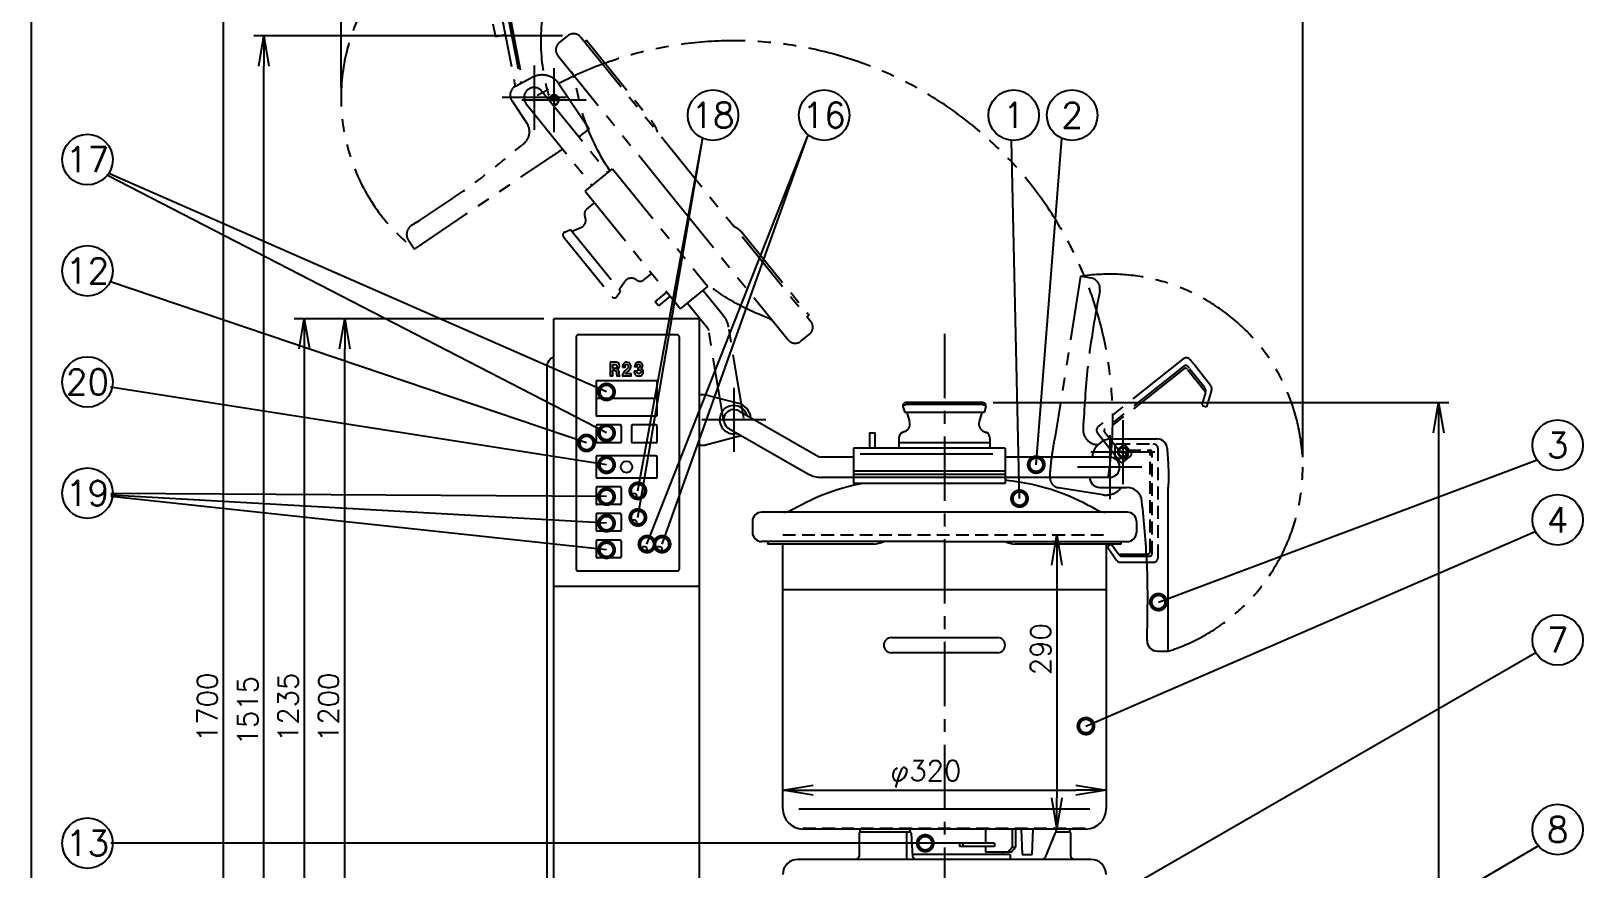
# Model space of a CAD drawing. Extents: x 230 to 4050, y 0 to 2754.
# Drawn here: x 230 to 1766, y 1004 to 1833 of the extents above; entities that cross this region are included whole.
import ezdxf
from ezdxf.enums import TextEntityAlignment as Align

# ---------------------------------------------------------------- set-up
doc = ezdxf.new("R2010")
doc.units = 0
doc.header["$LTSCALE"] = 2
doc.header["$PDMODE"] = 3
for name, pattern in [('CENTER', [50.8, 31.75, -6.35, 6.35, -6.35]), ('HIDDEN', [9.525, 6.35, -3.175]), ('PHANTOM', [63.5, 31.75, -6.35, 6.35, -6.35, 6.35, -6.35])]:
    doc.linetypes.add(name, pattern=pattern)
doc.layers.get('0').update_dxf_attribs({"linetype": 'CONTINUOUS'})
doc.layers.get('DEFPOINTS').update_dxf_attribs({"linetype": 'CONTINUOUS'})
for name, color, linetype in [('DANMEN', 7, 'CONTINUOUS'), ('KIKI-2D2', 7, 'CONTINUOUS'), ('SUNPOU', 7, 'CONTINUOUS'), ('WAKU', 7, 'CONTINUOUS')]:
    doc.layers.add(name, color=color, linetype=linetype)
doc.styles.get("Standard").update_dxf_attribs({"font": 'romans.shx', "bigfont": 'extfont.shx'})
doc.dimstyles.get("Standard").update_dxf_attribs({"dimscale": 10, "dimtxt": 2, "dimasz": 3, "dimexe": 1, "dimexo": 1, "dimgap": 0.6, "dimtad": 3, "dimdec": 0, "dimzin": 0, "dimdsep": 46, "dimtxsty": 'STANDARD', "dimblk1": 'OPEN', "dimblk2": 'OPEN', "dimsah": 1, "dimcen": 1.5, "dimadec": 0, "dimazin": 0, "dimtfac": 1, "dimtdec": 0, "dimtmove": 0, "dimatfit": 0, "dimldrblk": 'DOTSMALL', "dimfxl": 1, "dimtvp": 1, "dimtolj": 1, "dimtzin": 0, "dimarcsym": 0})

# ---------------------------------------------------------------- blocks, each defined once
blk = doc.blocks.new('_OPEN')
at = {"color": 0, "linetype": 'ByBlock'}
for p, q in [((-1, 0.167), (0, 0)), ((0, 0), (-1, -0.167)), ((0, 0), (-1, 0))]:
    blk.add_line(p, q, dxfattribs=at)
blk = doc.blocks.new('*D3')
at = {"layer": 'DEFPOINTS', "color": 0}
for p in [(420.4, 2014.4), (925.4, 2014.4), (739.4, 313.4)]:
    blk.add_point(p, dxfattribs=at)
at = {"layer": 'SUNPOU', "color": 0, "lineweight": -2}
for p, q in [((915.4, 2014.4), (410.4, 2014.4)), ((420.4, 343.4), (420.4, 1984.4)), ((729.4, 313.4), (410.4, 313.4))]:
    blk.add_line(p, q, dxfattribs=at)
at = {"layer": 'SUNPOU', "color": 0, "lineweight": -2, "xscale": 30, "yscale": 30, "zscale": 30}
for p, rotation in [((420.4, 2014.4), 90), ((420.4, 313.4), 270)]:
    blk.add_blockref('_OPEN', p, dxfattribs=dict(at, rotation=rotation))
at = {"layer": 'SUNPOU', "color": 0, "insert": (404.4, 1163.9), "char_height": 20, "attachment_point": 5, "rotation": 90}
blk.add_mtext('\\A1;1700', dxfattribs=at)
blk = doc.blocks.new('_DotSmall')
at = {"color": 0, "linetype": 'ByBlock', "const_width": 0.5}
blk.add_lwpolyline([(-0.0625, 0, 1), (0.0625, 0, 1)], format="xyb", close=True, dxfattribs=at)
blk = doc.blocks.new('*D4')
at = {"layer": 'DEFPOINTS', "color": 0}
for p in [(747.4, 1548.4), (500.4, 313.4), (734.4, 313.4)]:
    blk.add_point(p, dxfattribs=at)
at = {"layer": 'SUNPOU', "color": 0, "lineweight": -2}
for p, q in [((737.4, 1548.4), (490.4, 1548.4)), ((500.4, 1518.4), (500.4, 343.4)), ((724.4, 313.4), (490.4, 313.4))]:
    blk.add_line(p, q, dxfattribs=at)
at = {"layer": 'SUNPOU', "color": 0, "lineweight": -2, "xscale": 30, "yscale": 30, "zscale": 30}
for p, rotation in [((500.4, 1548.4), 90), ((500.4, 313.4), 270)]:
    blk.add_blockref('_OPEN', p, dxfattribs=dict(at, rotation=rotation))
at = {"layer": 'SUNPOU', "color": 0, "insert": (484.4, 1163.9), "char_height": 20, "attachment_point": 5, "rotation": 90}
blk.add_mtext('\\A1;1235', dxfattribs=at)
blk = doc.blocks.new('*D8')
at = {"layer": 'DEFPOINTS', "color": 0}
for p in [(540.4, 1548.4), (747.4, 1548.4), (747.4, 348.4)]:
    blk.add_point(p, dxfattribs=at)
at = {"layer": 'SUNPOU', "color": 0, "lineweight": -2}
for p, q in [((737.4, 1548.4), (530.4, 1548.4)), ((540.4, 378.4), (540.4, 1518.4)), ((737.4, 348.4), (530.4, 348.4))]:
    blk.add_line(p, q, dxfattribs=at)
at = {"layer": 'SUNPOU', "color": 0, "lineweight": -2, "xscale": 30, "yscale": 30, "zscale": 30}
for p, rotation in [((540.4, 1548.4), 90), ((540.4, 348.4), 270)]:
    blk.add_blockref('_OPEN', p, dxfattribs=dict(at, rotation=rotation))
at = {"layer": 'SUNPOU', "color": 0, "insert": (524.4, 1163.9), "char_height": 20, "attachment_point": 5, "rotation": 90}
blk.add_mtext('\\A1;1200', dxfattribs=at)
blk = doc.blocks.new('*D27')
at = {"layer": 'DEFPOINTS', "color": 0}
for p in [(1172, 1465.4), (1436.4, 313.4), (1622.9, 313.4)]:
    blk.add_point(p, dxfattribs=at)
at = {"layer": 'SUNPOU', "color": 0, "lineweight": -2}
for p, q in [((1182, 1465.4), (1632.9, 1465.4)), ((1622.9, 1435.4), (1622.9, 343.4)), ((1446.4, 313.4), (1632.9, 313.4))]:
    blk.add_line(p, q, dxfattribs=at)
at = {"layer": 'SUNPOU', "color": 0, "lineweight": -2, "xscale": 30, "yscale": 30, "zscale": 30}
for p, rotation in [((1622.9, 1465.4), 90), ((1622.9, 313.4), 270)]:
    blk.add_blockref('_OPEN', p, dxfattribs=dict(at, rotation=rotation))
at = {"layer": 'SUNPOU', "color": 0, "insert": (1606.9, 889.4), "char_height": 20, "attachment_point": 5, "rotation": 90}
blk.add_mtext('\\A1;1150', dxfattribs=at)
blk = doc.blocks.new('*D9')
at = {"layer": 'DEFPOINTS', "color": 0}
for p in [(1245.2, 1334.4), (1245.2, 1044.4), (1245.2, 1044.4)]:
    blk.add_point(p, dxfattribs=at)
at = {"layer": 'SUNPOU', "color": 0, "lineweight": -2}
blk.add_line((1245.2, 1304.4), (1245.2, 1074.4), dxfattribs=at)
at = {"layer": 'SUNPOU', "color": 0, "lineweight": -2, "xscale": 30, "yscale": 30, "zscale": 30}
for p, rotation in [((1245.2, 1334.4), 90), ((1245.2, 1044.4), 270)]:
    blk.add_blockref('_OPEN', p, dxfattribs=dict(at, rotation=rotation))
at = {"layer": 'SUNPOU', "color": 0, "insert": (1229.2, 1221.4), "char_height": 20, "attachment_point": 5, "rotation": 90}
blk.add_mtext('\\A1;290', dxfattribs=at)
blk = doc.blocks.new('*D16')
at = {"layer": 'DEFPOINTS', "color": 0}
for p in [(973.9, 1081.8), (1293.9, 1081.8), (1293.9, 1081.8)]:
    blk.add_point(p, dxfattribs=at)
at = {"layer": 'SUNPOU', "color": 0, "lineweight": -2}
blk.add_line((1003.9, 1081.8), (1263.9, 1081.8), dxfattribs=at)
at = {"layer": 'SUNPOU', "color": 0, "lineweight": -2, "xscale": 30, "yscale": 30, "zscale": 30, "rotation": 180}
blk.add_blockref('_OPEN', (973.9, 1081.8), dxfattribs=at)
at = {"layer": 'SUNPOU', "color": 0, "lineweight": -2, "xscale": 30, "yscale": 30, "zscale": 30}
blk.add_blockref('_OPEN', (1293.9, 1081.8), dxfattribs=at)
at = {"layer": 'SUNPOU', "color": 0, "insert": (1115.4, 1097.8), "char_height": 20, "attachment_point": 5}
blk.add_mtext('\\A1;φ320', dxfattribs=at)
blk = doc.blocks.new('*D19')
at = {"layer": 'DEFPOINTS', "color": 0}
for p in [(460.4, 1828.2), (765.8, 1828.2), (739.4, 313.4)]:
    blk.add_point(p, dxfattribs=at)
at = {"layer": 'SUNPOU', "color": 0, "lineweight": -2}
for p, q in [((755.8, 1828.2), (450.4, 1828.2)), ((460.4, 343.4), (460.4, 1798.2)), ((729.4, 313.4), (450.4, 313.4))]:
    blk.add_line(p, q, dxfattribs=at)
at = {"layer": 'SUNPOU', "color": 0, "lineweight": -2, "xscale": 30, "yscale": 30, "zscale": 30}
for p, rotation in [((460.4, 1828.2), 90), ((460.4, 313.4), 270)]:
    blk.add_blockref('_OPEN', p, dxfattribs=dict(at, rotation=rotation))
at = {"layer": 'SUNPOU', "color": 0, "insert": (444.4, 1160.5), "char_height": 20, "attachment_point": 5, "rotation": 90}
blk.add_mtext('\\A1;1515', dxfattribs=at)
blk = doc.blocks.new('*D20')
at = {"layer": 'DEFPOINTS', "color": 0}
for p in [(1488.4, 2046.9), (536.8, 1767.1), (1488.4, 1401.4)]:
    blk.add_point(p, dxfattribs=at)
at = {"layer": 'SUNPOU', "color": 0, "lineweight": -2}
for p, q in [((536.8, 1777.1), (536.8, 2056.9)), ((566.8, 2046.9), (1458.4, 2046.9)), ((1488.4, 1411.4), (1488.4, 2056.9))]:
    blk.add_line(p, q, dxfattribs=at)
at = {"layer": 'SUNPOU', "color": 0, "lineweight": -2, "xscale": 30, "yscale": 30, "zscale": 30, "rotation": 180}
blk.add_blockref('_OPEN', (536.8, 2046.9), dxfattribs=at)
at = {"layer": 'SUNPOU', "color": 0, "lineweight": -2, "xscale": 30, "yscale": 30, "zscale": 30}
blk.add_blockref('_OPEN', (1488.4, 2046.9), dxfattribs=at)
at = {"layer": 'SUNPOU', "color": 0, "insert": (1012.6, 2062.9), "char_height": 20, "attachment_point": 5}
blk.add_mtext('\\A1;955', dxfattribs=at)

msp = doc.modelspace()

# ---------------------------------------------------------------- linework, layer by layer
at = {"color": 2}
for p, q in [((891.4, 1548.4), (747.4, 1548.4)), ((747.4, 348.4), (747.4, 1548.4)), ((891.4, 348.4), (891.4, 1548.4)), ((769.4, 1530.4), (769.4, 1300.7)), ((869.4, 1532.4), (771.4, 1532.4)), ((871.4, 1530.4), (871.4, 1300.7)), ((740.4, 1500.5), (740.4, 485.4)), ((849.4, 1487), (789.2, 1487)), ((789.2, 1487), (789.2, 1452)), ((849.4, 1487), (849.4, 1452)), ((849.4, 1469.5), (789.2, 1469.5)), ((891.4, 1473.4), (896.4, 1473.4)), ((896.4, 1473.4), (929.6, 1464.9)), ((849.4, 1452), (789.2, 1452)), ((930.3, 1457.1), (1009.4, 1412.1)), ((789.2, 1442.2), (789.2, 1426.7)), ((813.3, 1443.2), (790.2, 1443.2)), ((814, 1442.2), (814, 1426.7)), ((824.3, 1442.2), (824.3, 1426.7)), ((848.4, 1443.2), (825.3, 1443.2)), ((849.4, 1442.2), (849.4, 1426.7)), ((896.4, 1423.4), (929.6, 1432)), ((920.4, 1439.7), (999.5, 1394.7)), ((1299.9, 1429.4), (1344.2, 1429.4)), ((813, 1425.7), (790.2, 1425.7)), ((848.4, 1425.7), (825.3, 1425.7)), ((891.4, 1423.4), (896.4, 1423.4)), ((1193.9, 1420.4), (1043.9, 1420.4)), ((1043.9, 1420.4), (1043.9, 1385.4)), ((1181.8, 1414.4), (1050.5, 1414.4)), ((1193.9, 1420.4), (1193.9, 1385.4)), ((1306.1, 1416.7), (1314.4, 1415.2)), ((1306.3, 1417.7), (1314.6, 1416.2)), ((789.2, 1411.7), (789.2, 1391.7)), ((848.4, 1412.7), (790.2, 1412.7)), ((849.4, 1411.7), (849.4, 1391.7)), ((1043.9, 1411.4), (1011.9, 1411.4)), ((1297.4, 1411.4), (1193.9, 1411.4)), ((1280, 1411.7), (1280, 1411.4)), ((848.4, 1390.7), (790.2, 1390.7)), ((1043.9, 1391.4), (1011.9, 1391.4)), ((1193.9, 1397.4), (1043.9, 1397.4)), ((1193.9, 1394.1), (1043.9, 1394.1)), ((1193.9, 1391.4), (1043.9, 1391.4)), ((1193.9, 1385.4), (1043.9, 1385.4)), ((1297.4, 1391.4), (1193.9, 1391.4)), ((789.2, 1380.9), (789.2, 1365.4)), ((813, 1381.9), (790.2, 1381.9)), ((814, 1380.9), (814, 1365.4)), ((1287.5, 1381.4), (1314.4, 1381.4)), ((1355.4, 1219.4), (1355.4, 1381.4)), ((789.2, 1354.6), (789.2, 1339.1)), ((813, 1364.4), (790.2, 1364.4)), ((813, 1355.6), (790.2, 1355.6)), ((814, 1354.6), (814, 1339.1)), ((1133.9, 1356.9), (952.9, 1356.9)), ((1314.9, 1356.9), (1133.9, 1356.9)), ((813, 1338.1), (790.2, 1338.1)), ((943.9, 1347.9), (943.9, 1336.9)), ((1323.9, 1347.9), (1323.9, 1336.9)), ((789.2, 1328.3), (789.2, 1312.8)), ((813, 1329.3), (790.2, 1329.3)), ((814, 1328.3), (814, 1312.8)), ((1133.9, 1327.9), (952.9, 1327.9)), ((1063.9, 1325.4), (958.9, 1325.4)), ((973.9, 1063.4), (973.9, 1325.4)), ((1133.9, 1327.9), (1314.9, 1327.9)), ((1308.9, 1325.4), (1203.9, 1325.4)), ((1293.9, 1325.4), (1293.9, 1063.4)), ((1298.9, 1325.4), (1294.8, 1322.6)), ((1303.9, 1309.6), (1294.8, 1322.6)), ((1305.8, 1315.6), (1298.9, 1325.4)), ((813, 1311.8), (790.2, 1311.8)), ((1305.9, 1315.4), (1333.8, 1315.4)), ((1308, 1307.4), (1334.3, 1307.4)), ((1309.9, 1313.4), (1334, 1313.4)), ((869.4, 1298.7), (771.4, 1298.7)), ((891.4, 1283.4), (747.4, 1283.4)), ((973.9, 1280.4), (1293.9, 1280.4)), ((1081.4, 1232.9), (1186.4, 1232.9)), ((1186.4, 1217.9), (1081.4, 1217.9)), ((1344.9, 1219.4), (1355.4, 1219.4)), ((989.9, 1063.4), (1277.9, 1063.4)), ((1273.9, 1043.4), (993.9, 1043.4)), ((1049.4, 1039.4), (1049.4, 1016.4)), ((1050.4, 1040.4), (1050.4, 1043.4)), ((1099.9, 1040.4), (1050.4, 1040.4)), ((1096.3, 1039.6), (1096.3, 1013.4)), ((1099.9, 1040.4), (1099.9, 1043.4)), ((1100.8, 1039.5), (1102.4, 1016.3)), ((1183.4, 1029.4), (1101.5, 1029.4)), ((1148.7, 1029.4), (1148.7, 1026.2)), ((1152, 1029.4), (1152, 1026.2)), ((1174.5, 1043.4), (1174.5, 1029.4)), ((1183.4, 1029.4), (1183.4, 1026.2)), ((1201, 1043.4), (1201, 1025.4)), ((1204.2, 1043.4), (1204.2, 1025.4)), ((1209.8, 1043.4), (1210.8, 1018.4)), ((1220.8, 1018.4), (1221.8, 1043.4)), ((1243.6, 1039.8), (1233.7, 1015.7)), ((1244.5, 1040.4), (1244.5, 1043.4)), ((1257.9, 1040.4), (1244.5, 1040.4)), ((1257.9, 1040.4), (1257.9, 1043.4)), ((1258.9, 1016.4), (1258.9, 1039.4)), ((1047.4, 1014.4), (1047.4, 1013.4)), ((1198.9, 1018.4), (1102.3, 1018.4)), ((1104.4, 1014.4), (1104.4, 1013.4)), ((1183.4, 1026.2), (1148.7, 1026.2)), ((1174.5, 1026.2), (1174.5, 1020.4)), ((1199.9, 1020.4), (1174.5, 1020.4)), ((1191.4, 1020.4), (1191.4, 1018.4)), ((1196.7, 1020.4), (1201, 1025.4)), ((1198.9, 1018.4), (1198.9, 1013.4)), ((1199.9, 1020.4), (1204.2, 1025.4)), ((1201, 1025.4), (1204.2, 1025.4)), ((1210.8, 1018.4), (1220.8, 1018.4)), ((1231.9, 1013.4), (1231.9, 1014.4)), ((1260.9, 1014.4), (1260.9, 1013.4)), ((1278.9, 1013.4), (988.9, 1013.4))]:
    msp.add_line(p, q, dxfattribs=at)
at = {"color": 2, "linetype": 'Continuous'}
for p, q in [((1092.8, 1461.6), (1094.7, 1455.4)), ((1172, 1465.4), (1095.7, 1465.4)), ((1174.9, 1461.6), (1173.1, 1455.4)), ((1173.1, 1455.4), (1094.7, 1455.4)), ((1096.8, 1455.4), (1099.4, 1446.5)), ((1171, 1455.4), (1168.3, 1446.5)), ((1088.9, 1430.4), (1088.9, 1428.9)), ((1088.9, 1428.9), (1088.9, 1425.9)), ((1094.7, 1436.7), (1092.7, 1435.9)), ((1173, 1436.7), (1175.1, 1435.9)), ((1178.9, 1430.4), (1178.9, 1428.9)), ((1178.9, 1428.9), (1178.9, 1425.9)), ((1178.9, 1425.4), (1088.8, 1425.4)), ((1088.8, 1425.4), (1088.8, 1420.4)), ((1178.9, 1425.4), (1178.9, 1420.4))]:
    msp.add_line(p, q, dxfattribs=at)
at = {"color": 2}
for centre, radius in [((1310.4, 1416.4), 5), ((1310.4, 1416.4), 4.25), ((819.3, 1401.7), 5.68), ((826.8, 1373.2), 2.5), ((826.8, 1346.9), 2.5), ((836.8, 1320.6), 2.5), ((851.8, 1320.6), 2.5)]:
    msp.add_circle(centre, radius, dxfattribs=at)
for centre, radius, start, end in [((771.4, 1530.4), 2, 90, 180), ((869.4, 1530.4), 2, 0, 90), ((750.9, 1500.5), 10.5, 109.4712, 180), ((925.4, 1448.4), 14, 15.9323, 284.7629), ((925.4, 1448.4), 17, 6.3795, 75.5957), ((925.4, 1448.4), 10, 60.3476, 240.3476), ((790.2, 1442.2), 1, 90, 180), ((813, 1442.2), 1, 0, 90), ((825.3, 1442.2), 1, 90, 180), ((848.4, 1442.2), 1, 0, 90), ((925.4, 1448.4), 17, 284.4043, 294.3157), ((1299.9, 1409.4), 20, 90, 173.5908), ((1344.2, 1419.4), 10, 4.895, 90), ((790.2, 1426.7), 1, 180, 270), ((813, 1426.7), 1, 270, 0), ((825.3, 1426.7), 1, 180, 270), ((848.4, 1426.7), 1, 270, 0), ((1310.4, 1416.4), 1, 200, 320), ((1310.4, 1416.4), 1, 20, 140), ((790.2, 1411.7), 1, 90, 180), ((848.4, 1411.7), 1, 0, 90), ((1011.9, 1416.4), 5, 240.3476, 270), ((1297.4, 1401.4), 10, 270, 90), ((790.2, 1391.7), 1, 180, 270), ((848.4, 1391.7), 1, 270, 0), ((1011.9, 1416.4), 25, 240.3476, 270), ((1287.5, 1391.2), 9.75, 178.5307, 270), ((790.2, 1380.9), 1, 90, 180), ((813, 1380.9), 1, 0, 90), ((1314.4, 1366.4), 15, 4.6585, 90), ((790.2, 1365.4), 1, 180, 270), ((790.2, 1354.6), 1, 90, 180), ((813, 1365.4), 1, 270, 0), ((813, 1354.6), 1, 0, 90), ((952.9, 1347.9), 9, 90, 180), ((974.7, 1373.4), 16.4, 270.5715, 290.5735), ((1293, 1373.4), 16.4, 249.4265, 269.4285), ((1314.9, 1347.9), 9, 0, 90), ((790.2, 1339.1), 1, 180, 270), ((813, 1339.1), 1, 270, 0), ((952.9, 1336.9), 9, 180, 270), ((1314.9, 1336.9), 9, 270, 0), ((790.2, 1328.3), 1, 90, 180), ((813, 1328.3), 1, 0, 90), ((966.4, 1325.4), 7.5, 160.5288, 180), ((1061.6, 1355.6), 30.3, 274.2308, 293.8417), ((1206.1, 1355.6), 30.3, 246.1583, 265.7692), ((1301.4, 1325.4), 7.5, 0, 19.4712), ((790.2, 1312.8), 1, 180, 270), ((813, 1312.8), 1, 270, 0), ((1308, 1312.4), 5, 215, 270), ((1309.9, 1318.4), 5, 215, 270), ((771.4, 1300.7), 2, 180, 270), ((869.4, 1300.7), 2, 270, 0), ((1081.4, 1225.4), 7.5, 90, 270), ((1186.4, 1225.4), 7.5, 270, 90), ((1344.9, 1229.9), 10.5, 180, 270), ((993.9, 1063.4), 20, 180, 270), ((1273.9, 1063.4), 20, 270, 0), ((1050.4, 1039.4), 1, 90, 180), ((1099.9, 1039.4), 1, 3.8236, 90), ((1244.5, 1039.4), 1, 90, 157.7095), ((1257.9, 1039.4), 1, 0, 90), ((1047.4, 1016.4), 2, 270, 0), ((1104.4, 1016.4), 2, 183.8236, 270), ((1231.9, 1016.4), 2, 270, 337.7095), ((1260.9, 1016.4), 2, 180, 270), ((988.9, 998.4), 15, 90, 180), ((1278.9, 998.4), 15, 0, 90)]:
    msp.add_arc(centre, radius, start, end, dxfattribs=at)
at = {"color": 2, "linetype": 'Continuous'}
for centre, radius, start, end in [((1095.7, 1462.4), 3, 90, 196.652), ((1172, 1462.4), 3, 343.348, 90), ((1091.8, 1444.2), 8, 291.5228, 16.652), ((1176, 1444.2), 8, 163.348, 248.4772), ((1094.9, 1430.4), 6, 111.5228, 180), ((1089.4, 1428.9), 0.5, 90, 180), ((1172.9, 1430.4), 6, 0, 68.4772), ((1178.4, 1428.9), 0.5, 0, 90), ((1089.4, 1425.9), 0.5, 180, 270), ((1178.4, 1425.9), 0.5, 270, 0)]:
    msp.add_arc(centre, radius, start, end, dxfattribs=at)
at = {"color": 2}
for points, knots in [([(803.1, 1505.3), (803.1, 1505.3), (808.4, 1505.3), (808.4, 1505.3), (809.6, 1505.3), (810.5, 1504.9), (811.2, 1504.3), (811.9, 1503.7), (812.2, 1502.9), (812.2, 1501.8), (812.2, 1500.7), (812.1, 1499.9), (811.7, 1499.4), (811.4, 1498.8), (810.9, 1498.4), (810.1, 1498.1), (810.6, 1498), (811, 1497.8), (811.3, 1497.4), (811.6, 1497.1), (811.8, 1496.6), (811.9, 1496), (811.9, 1496), (812, 1494.2), (812, 1494.2), (812, 1493.8), (812.1, 1493.3), (812.2, 1492.9), (812.3, 1492.4), (812.4, 1492), (812.5, 1491.7), (812.5, 1491.7), (809.8, 1491.7), (809.8, 1491.7), (809.6, 1492.1), (809.5, 1492.7), (809.5, 1493.6), (809.4, 1494.5), (809.4, 1495), (809.4, 1495.2), (809.3, 1496), (809.1, 1496.6), (808.7, 1496.9), (808.4, 1497.1), (807.9, 1497.3), (807.3, 1497.3), (807.3, 1497.3), (805.7, 1497.3), (805.7, 1497.3), (805.7, 1497.3), (805.7, 1491.7), (805.7, 1491.7), (805.7, 1491.7), (803.1, 1491.7), (803.1, 1491.7), (803.1, 1491.7), (803.1, 1505.3), (803.1, 1505.3)], [0, 0, 0, 0, 1, 1, 1, 2, 2, 2, 3, 3, 3, 4, 4, 4, 5, 5, 5, 6, 6, 6, 7, 7, 7, 8, 8, 8, 9, 9, 9, 10, 10, 10, 11, 11, 11, 12, 12, 12, 13, 13, 13, 14, 14, 14, 15, 15, 15, 16, 16, 16, 17, 17, 17, 18, 18, 18, 19, 19, 19, 19]), ([(815.3, 1500.5), (815.3, 1502), (815.7, 1503.2), (816.5, 1504.1), (817.3, 1505), (818.3, 1505.4), (819.6, 1505.4), (820.5, 1505.4), (821.4, 1505.1), (822.1, 1504.6), (822.8, 1504), (823.2, 1503.1), (823.4, 1502.1), (823.7, 1501.1), (823.6, 1500.2), (823.3, 1499.2), (822.9, 1498.3), (822.4, 1497.5), (821.6, 1497), (821.6, 1497), (819.8, 1495.6), (819.8, 1495.6), (819.5, 1495.3), (819.2, 1495), (818.9, 1494.8), (818.7, 1494.5), (818.5, 1494.2), (818.3, 1493.9), (818.3, 1493.9), (823.8, 1493.9), (823.8, 1493.9), (823.8, 1493.9), (823.8, 1491.7), (823.8, 1491.7), (823.8, 1491.7), (815.3, 1491.7), (815.3, 1491.7), (815.2, 1492.7), (815.4, 1493.7), (815.9, 1494.6), (816.4, 1495.5), (817, 1496.2), (817.8, 1496.9), (817.8, 1496.9), (819.6, 1498.5), (819.6, 1498.5), (820.1, 1498.9), (820.5, 1499.4), (820.8, 1499.9), (821, 1500.5), (821.1, 1501), (820.9, 1501.7), (820.8, 1502.3), (820.5, 1502.8), (820.1, 1503), (819.7, 1503.3), (819.3, 1503.3), (818.9, 1503), (818.5, 1502.8), (818.2, 1502.4), (818, 1502), (817.9, 1501.5), (817.8, 1501), (817.8, 1500.5), (817.8, 1500.5), (815.3, 1500.5), (815.3, 1500.5)], [0, 0, 0, 0, 1, 1, 1, 2, 2, 2, 3, 3, 3, 4, 4, 4, 5, 5, 5, 6, 6, 6, 7, 7, 7, 8, 8, 8, 9, 9, 9, 10, 10, 10, 11, 11, 11, 12, 12, 12, 13, 13, 13, 14, 14, 14, 15, 15, 15, 16, 16, 16, 17, 17, 17, 18, 18, 18, 19, 19, 19, 20, 20, 20, 21, 21, 21, 22, 22, 22, 22]), ([(826.9, 1496.4), (826.9, 1496.4), (829.5, 1496.4), (829.5, 1496.4), (829.5, 1495.8), (829.6, 1495.3), (829.8, 1494.9), (830, 1494.5), (830.3, 1494.2), (830.7, 1494), (831.4, 1493.7), (832, 1493.7), (832.5, 1494.1), (833.1, 1494.5), (833.3, 1495), (833.3, 1495.8), (833.3, 1496.6), (833.1, 1497.1), (832.7, 1497.4), (832.2, 1497.6), (831.5, 1497.8), (830.6, 1497.8), (830.6, 1497.8), (830.6, 1499.7), (830.6, 1499.7), (831.1, 1499.7), (831.5, 1499.8), (831.9, 1499.9), (832.2, 1500), (832.4, 1500.3), (832.6, 1500.6), (832.9, 1501.3), (832.9, 1502), (832.6, 1502.5), (832.4, 1503.1), (832, 1503.4), (831.4, 1503.4), (830.9, 1503.4), (830.5, 1503.2), (830.2, 1502.7), (829.9, 1502.3), (829.7, 1501.7), (829.6, 1501), (829.6, 1501), (827.3, 1501), (827.3, 1501), (827.4, 1502.5), (827.8, 1503.6), (828.5, 1504.3), (829.3, 1505), (830.3, 1505.4), (831.5, 1505.4), (832.6, 1505.4), (833.5, 1505.1), (834.2, 1504.4), (834.9, 1503.7), (835.3, 1502.8), (835.3, 1501.8), (835.3, 1501.2), (835.2, 1500.6), (834.9, 1500.1), (834.6, 1499.6), (834.3, 1499.2), (833.8, 1498.9), (834.4, 1498.8), (834.9, 1498.4), (835.3, 1497.9), (835.7, 1497.3), (835.9, 1496.6), (835.9, 1495.8), (835.9, 1494.7), (835.5, 1493.8), (834.7, 1492.9), (833.9, 1492), (832.9, 1491.6), (831.5, 1491.6), (830.2, 1491.6), (829.1, 1492), (828.2, 1492.9), (827.4, 1493.7), (826.9, 1494.9), (826.9, 1496.4)], [0, 0, 0, 0, 1, 1, 1, 2, 2, 2, 3, 3, 3, 4, 4, 4, 5, 5, 5, 6, 6, 6, 7, 7, 7, 8, 8, 8, 9, 9, 9, 10, 10, 10, 11, 11, 11, 12, 12, 12, 13, 13, 13, 14, 14, 14, 15, 15, 15, 16, 16, 16, 17, 17, 17, 18, 18, 18, 19, 19, 19, 20, 20, 20, 21, 21, 21, 22, 22, 22, 23, 23, 23, 24, 24, 24, 25, 25, 25, 26, 26, 26, 27, 27, 27, 27]), ([(805.7, 1499.2), (805.7, 1499.2), (808.1, 1499.2), (808.1, 1499.2), (808.6, 1499.2), (809, 1499.4), (809.3, 1499.8), (809.6, 1500.2), (809.7, 1500.6), (809.7, 1501.2), (809.7, 1501.7), (809.6, 1502.1), (809.3, 1502.5), (809, 1502.9), (808.6, 1503.1), (808.1, 1503.1), (808.1, 1503.1), (805.7, 1503.1), (805.7, 1503.1), (805.7, 1503.1), (805.7, 1499.2), (805.7, 1499.2)], [0, 0, 0, 0, 1, 1, 1, 2, 2, 2, 3, 3, 3, 4, 4, 4, 5, 5, 5, 6, 6, 6, 7, 7, 7, 7]), ([(1354.2, 1420.3), (1354.7, 1414), (1355.7, 1401.1), (1355.5, 1388.1), (1355.4, 1381.4)], [9.176106, 9.176106, 9.176106, 9.176106, 28.071338, 48.071338, 48.071338, 48.071338, 48.071338]), ([(980.5, 1358), (991.5, 1363.9), (1014.2, 1376.1), (1038.6, 1382.9), (1051.5, 1385.4)], [0, 0, 0, 0, 37.20215, 76.862035, 76.862035, 76.862035, 76.862035]), ([(1193.9, 1388.8), (1214.6, 1386.5), (1246.9, 1379.7), (1276.2, 1363.9), (1287.2, 1358)], [217.377968, 217.377968, 217.377968, 217.377968, 279.59852, 316.800671, 316.800671, 316.800671, 316.800671]), ([(1334.4, 1229.9), (1334.9, 1255.2), (1335.5, 1281.1), (1334.3, 1306.9), (1334.3, 1307.4)], [0, 0, 0, 0, 75.75, 77.503291, 77.503291, 77.503291, 77.503291])]:
    msp.add_open_spline(points, degree=3, knots=knots, dxfattribs=at)
msp.add_open_spline([(1334.3, 1307.4), (1333.3, 1327.5), (1331.3, 1347.6), (1329.3, 1367.7)], degree=3, dxfattribs=at)
at = {"layer": 'DANMEN', "color": 4, "linetype": 'PHANTOM'}
for p, q in [((693.3, 1860.1), (709.2, 1778.2)), ((699.8, 1857.8), (714.8, 1781.1)), ((702.1, 1856.8), (716.6, 1782)), ((687, 1840.1), (689.5, 1827.3)), ((699.3, 1829.2), (689.5, 1827.3)), ((752.7, 1821.4), (761.2, 1828.3)), ((773.9, 1827), (1001.7, 1545.6)), ((779.6, 1823.9), (845.7, 1742.3)), ((727.8, 1798.8), (727.8, 1735.4)), ((751.4, 1808.7), (865.3, 1668.1)), ((726.6, 1787.2), (709.3, 1778.2)), ((747.5, 1796.4), (747.5, 1733)), ((759.5, 1767.1), (696.1, 1767.1)), ((735.6, 1773.4), (800.7, 1693)), ((752.4, 1780.7), (782.3, 1736.3)), ((705.7, 1764.1), (720.7, 1741.8)), ((779.2, 1764.7), (715.8, 1764.7)), ((720, 1760.8), (785.1, 1680.4)), ((751.7, 1765.3), (743.3, 1765.1)), ((751.7, 1764.3), (743.3, 1764.1)), ((609.3, 1617.3), (743.6, 1707.8)), ((778.2, 1674.7), (805.4, 1696.7)), ((805.4, 1696.7), (899.8, 1580.2)), ((778.2, 1674.7), (872.6, 1558.1)), ((779.9, 1656.8), (787.5, 1663.1)), ((865.3, 1668.1), (979.2, 1527.4)), ((778.6, 1648.3), (777.9, 1650.4)), ((756.9, 1629.4), (805, 1570.1)), ((758.1, 1634.1), (764, 1636.5)), ((764, 1636.5), (813.4, 1575.6)), ((765.4, 1634.9), (774, 1638.5)), ((933.8, 1633.5), (999.9, 1551.9)), ((603.5, 1626), (609.3, 1617.3)), ((812.1, 1577.2), (817.3, 1584.9)), ((827.9, 1587.4), (829.8, 1586.3)), ((836.5, 1586.9), (844.3, 1593.1)), ((1268.6, 1590.3), (1243.2, 1430.3)), ((1278.9, 1588.6), (1268.6, 1590.3)), ((809.8, 1570.3), (813.4, 1575.6)), ((872.6, 1558.1), (899.8, 1580.2)), ((895.1, 1576.4), (915.2, 1551.6)), ((879.5, 1563.8), (899.7, 1539)), ((915.5, 1446.8), (900.7, 1536.6)), ((935.2, 1450.1), (920.4, 1539.9)), ((991.8, 1526.1), (1000.4, 1533)), ((1370.1, 1508.5), (1286.3, 1442)), ((1380.6, 1503.3), (1377.1, 1507.7)), ((1371.1, 1501.6), (1292.7, 1439.5)), ((1370.8, 1498.8), (1294, 1437.9)), ((1376.1, 1499.3), (1374.6, 1501.2)), ((1392.3, 1475.7), (1374.9, 1497.6)), ((1391.4, 1480), (1376.4, 1498.9)), ((1397.3, 1482.3), (1380.9, 1502.9)), ((1392.3, 1475.5), (1388.5, 1462.8)), ((1398.1, 1477.7), (1393.2, 1461.1)), ((1388.8, 1462.4), (1393.2, 1461.1)), ((1307.5, 1407.2), (1285.5, 1435)), ((1305.7, 1419.1), (1292.3, 1436)), ((1285.7, 1423.5), (1283.7, 1423.8)), ((1305.7, 1419.1), (1310, 1422.5)), ((1318.5, 1415.9), (1313.5, 1422.1)), ((1311, 1406.7), (1318.1, 1412.3)), ((1290.5, 1374.2), (1246.7, 1381.1))]:
    msp.add_line(p, q, dxfattribs=at)
at = {"layer": 'DANMEN', "color": 2, "linetype": 'CENTER'}
for p, q in [((1133.9, 1533.3), (1133.9, 503.5)), ((925.4, 1480.1), (925.4, 1416.7)), ((957.1, 1448.4), (893.7, 1448.4)), ((1310.4, 1448.1), (1310.4, 1384.7)), ((1297.4, 1433.1), (1297.4, 1369.7)), ((1342.1, 1416.4), (1278.7, 1416.4)), ((1329.1, 1401.4), (1265.7, 1401.4))]:
    msp.add_line(p, q, dxfattribs=at)
at = {"layer": 'DANMEN', "color": 2, "linetype": 'HIDDEN'}
for p, q in [((1302.4, 1421.9), (1302.4, 1412.9)), ((1304.9, 1424.4), (1340.4, 1424.4)), ((1315.4, 1418.4), (1336.9, 1418.4)), ((1315.4, 1418.4), (1315.4, 1412.9)), ((1337.4, 1317.9), (1337.4, 1415.9)), ((1339.4, 1315.9), (1339.4, 1415.9)), ((1345.4, 1312.4), (1345.4, 1419.4)), ((1304.9, 1410.4), (1312.9, 1410.4)), ((973.9, 1334.4), (1293.9, 1334.4)), ((1334.4, 1315.4), (1334.9, 1315.4)), ((1334.5, 1313.4), (1336.9, 1313.4)), ((1334.8, 1307.4), (1340.4, 1307.4)), ((993.9, 1044.4), (1273.9, 1044.4))]:
    msp.add_line(p, q, dxfattribs=at)
at = {"layer": 'DANMEN', "color": 4, "linetype": 'PHANTOM'}
msp.add_lwpolyline([(862.5, 1570.6), (850.8, 1561.1), (847.7, 1565), (859.3, 1574.5)], dxfattribs=at)
for centre, radius, start, end in [((925.4, 1823.4), 191, 17.4687, 199.8769), ((727.8, 1767.1), 191, 49.2678, 231.6761), ((766.9, 1821.3), 9, 39, 129), ((925.4, 1448.4), 375, 351.2561, 123.337), ((758.3, 1814.4), 9, 129, 219), ((784.3, 1818), 7.5, 129, 148.4712), ((735.8, 1769.5), 20, 34, 117.5908), ((753.3, 1783.3), 15, 12.7514, 39), ((752.3, 1781.4), 16.4, 18.4265, 38.4285), ((713.8, 1769.6), 9.75, 117.5908, 214), ((727.8, 1767.1), 10, 39, 219), ((747.5, 1764.7), 5, 259.361, 178.639), ((747.5, 1764.7), 4.25, 245.3052, 192.6948), ((747.5, 1764.7), 1, 31, 151), ((747.5, 1764.7), 1, 211, 331), ((708.3, 1733.4), 15, 308.6585, 34), ((820.8, 1725), 30.3, 15.1583, 34.7692), ((771, 1645.9), 8, 292.348, 17.4772), ((783.7, 1652.2), 6, 129, 197.4772), ((612.2, 1631.8), 10.5, 124, 214), ((759.3, 1631.3), 3, 112.3472, 218.9992), ((911.7, 1612.7), 30.3, 43.2308, 62.8417), ((823.9, 1580.4), 8, 60.5228, 145.652), ((832.7, 1591.5), 6, 240.5228, 309), ((1297.4, 1401.4), 191, 287.6761, 98.675), ((1277.3, 1578.3), 10.5, 350.9989, 80.9989), ((807.3, 1572), 3, 218.9992, 325.6512), ((895.8, 1535.8), 25, 9.3476, 39), ((995.2, 1557.7), 7.5, 289.5288, 309), ((895.8, 1535.8), 5, 9.3476, 39), ((952.6, 1534), 16.4, 39.5715, 59.5735), ((994.7, 1540), 9, 309, 39), ((986.2, 1533.1), 9, 219, 309), ((1373.2, 1504.6), 5, 38.4059, 128.4059), ((1372.3, 1496.8), 2.5, 38.4059, 128.4059), ((1372.7, 1499.6), 2.5, 38.4059, 128.4059), ((1387.5, 1476.9), 5, 343.4059, 38.4059), ((1393.4, 1479.2), 5, 343.4059, 38.4059), ((1286, 1438.7), 15, 175.6574, 260.9989), ((1289.4, 1438.1), 5, 128.4059, 218.4059), ((1294.3, 1437.5), 2.5, 128.4059, 218.4059), ((1311.6, 1420.6), 2.5, 38.4059, 128.4059), ((1316.5, 1414.3), 2.5, 308.4059, 38.4059), ((1309.5, 1408.7), 2.5, 218.4059, 308.4059), ((1248.3, 1391), 10, 175.8938, 260.9989), ((1293.6, 1393.9), 20, 260.9989, 321.3558)]:
    msp.add_arc(centre, radius, start, end, dxfattribs=at)
at = {"layer": 'DANMEN', "color": 2, "linetype": 'HIDDEN'}
for centre, radius, start, end in [((1304.9, 1421.9), 2.5, 90, 180), ((1304.9, 1412.9), 2.5, 180, 270), ((1312.9, 1412.9), 2.5, 270, 0), ((1336.9, 1415.9), 2.5, 0, 90), ((1340.4, 1419.4), 5, 0, 90), ((1334.9, 1317.9), 2.5, 270, 0), ((1336.9, 1315.9), 2.5, 270, 0), ((1340.4, 1312.4), 5, 270, 0)]:
    msp.add_arc(centre, radius, start, end, dxfattribs=at)
at = {"layer": 'DANMEN', "color": 4, "linetype": 'PHANTOM'}
for points, knots in [([(802.7, 1694.6), (791.5, 1712.2), (776.5, 1741.6), (770.3, 1774.3), (767.9, 1786.6)], [217.377968, 217.377968, 217.377968, 217.377968, 279.59852, 316.800671, 316.800671, 316.800671, 316.800671]), ([(606.3, 1640.5), (627.6, 1654.2), (666.3, 1679.1), (701.7, 1708.5), (717.6, 1721.7)], [0, 0, 0, 0, 75.75, 137.923648, 137.923648, 137.923648, 137.923648]), ([(961, 1548.2), (949.5, 1553), (925.7, 1563), (905, 1577.7), (894.9, 1586.1)], [0, 0, 0, 0, 37.20215, 76.862035, 76.862035, 76.862035, 76.862035]), ([(1287.7, 1576.6), (1283.1, 1551.7), (1278.5, 1526.3), (1275.7, 1500.6), (1275.6, 1500.1)], [0, 0, 0, 0, 75.75, 77.503291, 77.503291, 77.503291, 77.503291]), ([(1238.3, 1391.7), (1238.7, 1398), (1239.8, 1410.9), (1242.1, 1423.7), (1243.2, 1430.3)], [9.176106, 9.176106, 9.176106, 9.176106, 28.071338, 48.071338, 48.071338, 48.071338, 48.071338])]:
    msp.add_open_spline(points, degree=3, knots=knots, dxfattribs=at)
for points in [[(782.3, 1736.3), (779, 1733.6), (775.6, 1730.8), (772.2, 1728.1)], [(756.2, 1716.2), (752, 1713.3), (747.8, 1710.6), (743.6, 1707.8)], [(1275.6, 1500.1), (1273.4, 1480), (1272.3, 1459.9), (1271.1, 1439.8)]]:
    msp.add_open_spline(points, degree=3, dxfattribs=at)
at = {"layer": 'DEFPOINTS', "color": 5, "linetype": 'Continuous'}
msp.add_line((1172, 1463.4), (1095.7, 1463.4), dxfattribs=at)
for centre, start, end in [((1095.7, 1462.4), 90, 196.652), ((1172, 1462.4), 343.348, 90)]:
    msp.add_arc(centre, 1, start, end, dxfattribs=at)
at = {"layer": 'KIKI-2D2', "color": 2}
msp.add_lwpolyline([(1059.9, 1420.4), (1059.9, 1435.4), (1064.9, 1435.4), (1064.9, 1420.4)], dxfattribs=at)
at = {"layer": 'SUNPOU'}
for centre in [(904.8, 1749.7), (1014.8, 1749.7), (1202.4, 1749.7), (1260.2, 1749.7), (285.8, 1705.8), (285.8, 1595.8), (285.8, 1485.8), (1740.7, 1423.2), (285.8, 1375.8), (1740.7, 1349.4), (1740.7, 1230.5), (1740.7, 1042.9), (285.8, 1029.4)]:
    msp.add_circle(centre, 25, dxfattribs=at)
at = {"layer": 'WAKU', "color": 6}
msp.add_line((230, 2753.5), (230, 0), dxfattribs=at)

# ---------------------------------------------------------------- texts
at = {"layer": 'SUNPOU'}
for s, p in [('18', (904.8, 1749.7)), ('16', (1014.8, 1749.7)), ('1', (1202.4, 1749.7)), ('2', (1260.2, 1749.7)), ('17', (285.8, 1705.8)), ('12', (285.8, 1595.8)), ('20', (285.8, 1485.8)), ('3', (1740.7, 1423.2)), ('19', (285.8, 1375.8)), ('4', (1740.7, 1349.4)), ('7', (1740.7, 1230.5)), ('8', (1740.7, 1042.9)), ('13', (285.8, 1029.4))]:
    msp.add_text(s, height=25, dxfattribs=at).set_placement(p, align=Align.MIDDLE)

# ---------------------------------------------------------------- dimensions: what is measured, and where the dimension line sits
dim = msp.add_linear_dim(base=(1488.4, 2046.9), p1=(536.8, 1767.1), p2=(1488.4, 1401.4), text='955', dimstyle='STANDARD', dxfattribs=at)
dim.commit()
dim.dimension.update_dxf_attribs({"geometry": '*D20', "text_midpoint": (1012.6, 2062.9)})
dim = msp.add_linear_dim(base=(420.4, 2014.4), p1=(739.4, 313.4), p2=(925.4, 2014.4), angle=90, text='1700', dimstyle='STANDARD', override={"dimtxsty": 'STANDARD', "dimtmove": 0}, dxfattribs=at)
dim.commit()
dim.dimension.update_dxf_attribs({"geometry": '*D3', "text_midpoint": (420.4, 1163.9), "dimtype": 160})
for base, p1, p2, override, picture, middle in [((460.4, 1828.2), (739.4, 313.4), (765.8, 1828.2), {"dimtmove": 0}, '*D19', (460.4, 1160.5)), ((1245.2, 1044.4), (1245.2, 1334.4), (1245.2, 1044.4), {"dimtxsty": 'STANDARD'}, '*D9', (1245.2, 1221.4))]:
    dim = msp.add_linear_dim(base=base, p1=p1, p2=p2, angle=90, dimstyle='STANDARD', override=override, dxfattribs=at)
    dim.commit()
    dim.dimension.update_dxf_attribs({"geometry": picture, "text_midpoint": middle, "dimtype": 160})
for base, p1, p2, picture, middle in [((500.4, 313.4), (747.4, 1548.4), (734.4, 313.4), '*D4', (500.4, 1163.9)), ((540.4, 1548.4), (747.4, 348.4), (747.4, 1548.4), '*D8', (540.4, 1163.9))]:
    dim = msp.add_linear_dim(base=base, p1=p1, p2=p2, angle=90, dimstyle='STANDARD', dxfattribs=at)
    dim.commit()
    dim.dimension.update_dxf_attribs({"geometry": picture, "text_midpoint": middle, "dimtype": 160})
dim = msp.add_linear_dim(base=(1622.9, 313.4), p1=(1172, 1465.4), p2=(1436.4, 313.4), angle=90, text='1150', dimstyle='STANDARD', override={"dimtxsty": 'STANDARD', "dimtmove": 0}, dxfattribs=at)
dim.commit()
dim.dimension.update_dxf_attribs({"geometry": '*D27', "text_midpoint": (1606.9, 889.4)})
dim = msp.add_linear_dim(base=(1293.9, 1081.8), p1=(973.9, 1081.8), p2=(1293.9, 1081.8), text='φ<>', dimstyle='STANDARD', dxfattribs=at)
dim.commit()
dim.dimension.update_dxf_attribs({"geometry": '*D16', "text_midpoint": (1115.4, 1081.8), "dimtype": 160})

# ---------------------------------------------------------------- leaders
for points in [[(830.5, 1378), (894.7, 1727.7)], [(830.5, 1351.7), (894.7, 1727.7)], [(839.5, 1325.3), (998.8, 1729.3)], [(854.5, 1325.3), (998.8, 1729.3)], [(1208.2, 1370.4), (1200.2, 1724.8)], [(1224.7, 1403.9), (1250.2, 1726.8)], [(799.5, 1435.3), (306.3, 1689.8)], [(799.5, 1475.9), (307, 1692)], [(779.7, 1425.4), (307.8, 1585.2)], [(799.5, 1403.8), (308.7, 1480.7)], [(1345.6, 1268), (1720.3, 1408.8)], [(799.5, 1319.7), (308.8, 1372.3)], [(799.5, 1372.3), (308.9, 1375.5)], [(799.5, 1346), (308.9, 1373.9)], [(1273.9, 1145.3), (1718.6, 1337.9)], [(1275.7, 962.6), (1719, 1218.2)], [(1114.9, 1029.4), (308.9, 1029.4)], [(1256.4, 753.7), (1721.5, 1026.9)]]:
    msp.add_leader(points, dimstyle='STANDARD', dxfattribs=at)

doc.saveas('drawing.dxf')
